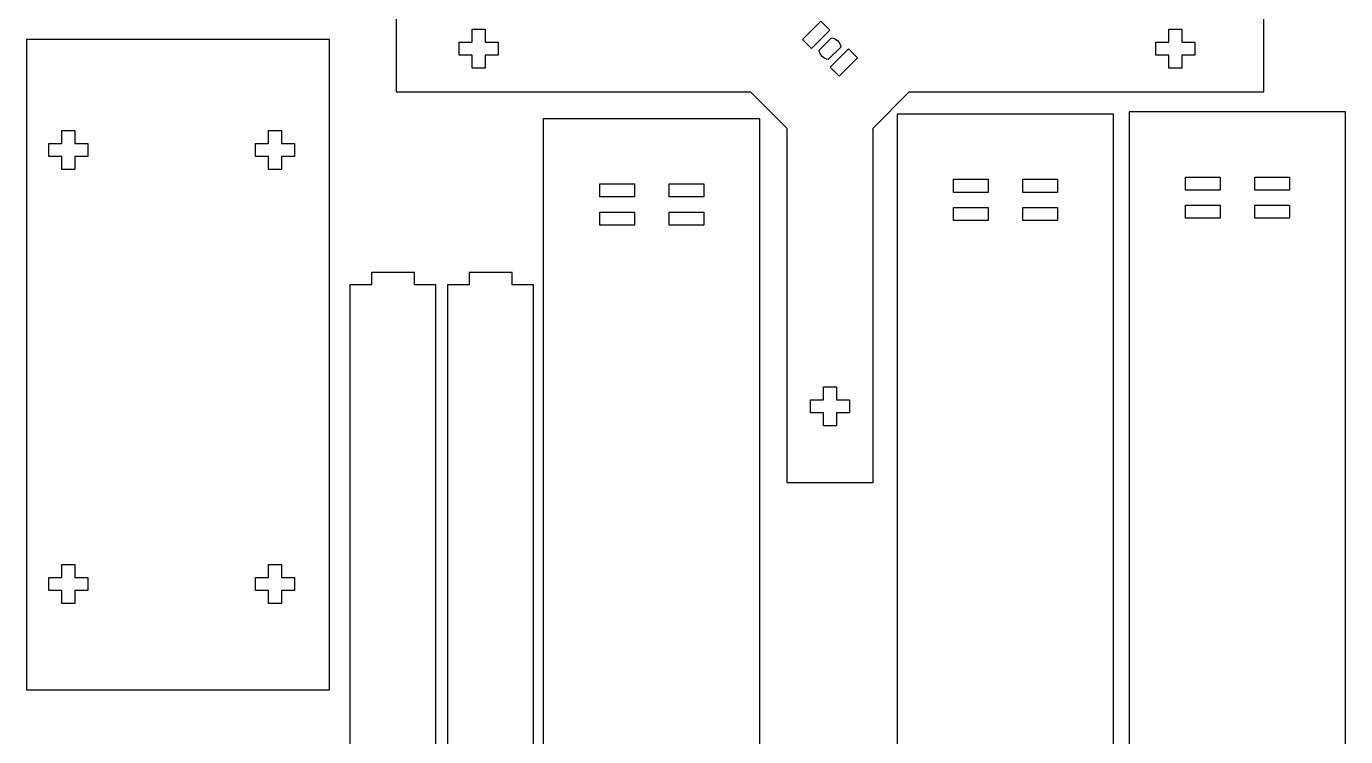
# Model space of a CAD drawing. Extents: x 54 to 786, y 111 to 996.
# Drawn here: x 55.1 to 359, y 394.4 to 558 of the extents above; entities that cross this region are included whole.
import ezdxf

# ---------------------------------------------------------------- set-up
doc = ezdxf.new("R2010")
doc.units = 0
doc.layers.add('Calque_1', color=7, linetype='CONTINUOUS')

msp = doc.modelspace()

# ---------------------------------------------------------------- linework, layer by layer
at = {"layer": 'Calque_1', "color": 1}
for p, q in [((140.279809, 562.761574), (140.279809, 542.857897)), ((340.183889, 542.857897), (340.183889, 562.761574)), ((157.799668, 557.29732), (160.77468, 557.29732)), ((157.799668, 554.296972), (157.799668, 557.29732)), ((157.799668, 557.29732), (157.799668, 557.29732)), ((160.77468, 557.29732), (160.77468, 554.296972)), ((233.907166, 554.931046), (238.110527, 559.134402)), ((240.193089, 557.052369), (235.989209, 552.848484)), ((238.110527, 559.134402), (240.193089, 557.052369)), ((318.285491, 557.29732), (321.260492, 557.29732)), ((318.285491, 554.296972), (318.285491, 557.29732)), ((318.285491, 557.29732), (318.285491, 557.29732)), ((321.260492, 557.29732), (321.260492, 554.296972)), ((55.124282, 554.90469), (55.124282, 405.09523)), ((124.93396, 554.90469), (55.124282, 554.90469)), ((124.93396, 405.09523), (124.93396, 554.90469)), ((154.799851, 551.322473), (154.799851, 554.296972)), ((154.799851, 554.296972), (157.799668, 554.296972)), ((160.77468, 554.296972), (163.774496, 554.296972)), ((163.774496, 554.296972), (163.774496, 551.322473)), ((235.989209, 552.848484), (233.907166, 554.931046)), ((237.725537, 552.437136), (240.604431, 555.316041)), ((242.738669, 553.181806), (239.859259, 550.302901)), ((240.604431, 555.316041), (240.604431, 555.316041)), ((315.285672, 551.322473), (315.285672, 554.296972)), ((315.285672, 554.296972), (318.285491, 554.296972)), ((321.260492, 554.296972), (324.260312, 554.296972)), ((324.260312, 554.296972), (324.260312, 551.322473)), ((157.799668, 551.322473), (154.799851, 551.322473)), ((157.799668, 548.322151), (157.799668, 551.322473)), ((163.774496, 551.322473), (160.77468, 551.322473)), ((160.77468, 551.322473), (160.77468, 548.322151)), ((240.27112, 548.566573), (244.474997, 552.770458)), ((246.55704, 550.687896), (242.353679, 546.48454)), ((244.474997, 552.770458), (246.55704, 550.687896)), ((244.474997, 552.770458), (244.474997, 552.770458)), ((318.285491, 551.322473), (315.285672, 551.322473)), ((318.285491, 548.322151), (318.285491, 551.322473)), ((324.260312, 551.322473), (321.260492, 551.322473)), ((321.260492, 551.322473), (321.260492, 548.322151)), ((160.77468, 548.322151), (157.799668, 548.322151)), ((242.353679, 546.48454), (240.27112, 548.566573)), ((321.260492, 548.322151), (318.285491, 548.322151)), ((140.279809, 542.857897), (221.955442, 542.857897)), ((221.955442, 542.857897), (230.279998, 534.533338)), ((250.183692, 534.532306), (258.508767, 542.857897)), ((258.508767, 542.857897), (340.183889, 542.857897)), ((309.13171, 538.25066), (309.13171, 138.35571)), ((359.02634, 538.25066), (309.13171, 538.25066)), ((359.02634, 138.35571), (359.02634, 538.25066)), ((174.19421, 536.66315), (174.19421, 136.7682)), ((224.08883, 536.66315), (174.19421, 536.66315)), ((224.08883, 136.7682), (224.08883, 536.66315)), ((255.6859, 537.72149), (255.6859, 137.82654)), ((305.58053, 537.72149), (255.6859, 537.72149)), ((305.58053, 137.82654), (305.58053, 537.72149)), ((63.30156, 533.98348), (66.26882, 533.98348)), ((63.30156, 530.98366), (63.30156, 533.98348)), ((66.26882, 533.98348), (66.26882, 530.98366)), ((110.92655, 533.98348), (113.89381, 533.98348)), ((110.92655, 530.98366), (110.92655, 533.98348)), ((113.89381, 533.98348), (113.89381, 530.98366)), ((230.279998, 534.533338), (230.279998, 452.857681)), ((250.183692, 452.857681), (250.183692, 534.532306)), ((60.301744, 528.01694), (60.301744, 530.98366)), ((60.301744, 530.98366), (63.30156, 530.98366)), ((66.26882, 530.98366), (69.268637, 530.98366)), ((69.268637, 530.98366), (69.268637, 528.01694)), ((107.92673, 528.01694), (107.92673, 530.98366)), ((107.92673, 530.98366), (110.92655, 530.98366)), ((113.89381, 530.98366), (116.89362, 530.98366)), ((116.89362, 530.98366), (116.89362, 528.01694)), ((63.30156, 528.01694), (60.301744, 528.01694)), ((63.30156, 525.01659), (63.30156, 528.01694)), ((69.268637, 528.01694), (66.26882, 528.01694)), ((66.26882, 528.01694), (66.26882, 525.01659)), ((110.92655, 528.01694), (107.92673, 528.01694)), ((110.92655, 525.01659), (110.92655, 528.01694)), ((116.89362, 528.01694), (113.89381, 528.01694)), ((113.89381, 528.01694), (113.89381, 525.01659)), ((66.26882, 525.01659), (63.30156, 525.01659)), ((113.89381, 525.01659), (110.92655, 525.01659)), ((268.68303, 522.72454), (276.68308, 522.72454)), ((268.68303, 519.72422), (268.68303, 522.72454)), ((276.68308, 522.72454), (276.68308, 519.72422)), ((284.6831, 522.72454), (292.68312, 522.72454)), ((284.6831, 519.72422), (284.6831, 522.72454)), ((292.68312, 522.72454), (292.68312, 519.72422)), ((322.12884, 523.2537), (330.12889, 523.2537)), ((322.12884, 520.25338), (322.12884, 523.2537)), ((330.12889, 523.2537), (330.12889, 520.25338)), ((338.12891, 523.2537), (346.12893, 523.2537)), ((338.12891, 520.25338), (338.12891, 523.2537)), ((346.12893, 523.2537), (346.12893, 520.25338)), ((187.19134, 521.6662), (195.19139, 521.6662)), ((187.19134, 518.66588), (187.19134, 521.6662)), ((195.19139, 521.6662), (195.19139, 518.66588)), ((203.19141, 521.6662), (211.19143, 521.6662)), ((203.19141, 518.66588), (203.19141, 521.6662)), ((211.19143, 521.6662), (211.19143, 518.66588)), ((276.68308, 519.72422), (268.68303, 519.72422)), ((292.68312, 519.72422), (284.6831, 519.72422)), ((330.12889, 520.25338), (322.12884, 520.25338)), ((346.12893, 520.25338), (338.12891, 520.25338)), ((195.19139, 518.66588), (187.19134, 518.66588)), ((211.19143, 518.66588), (203.19141, 518.66588)), ((322.12884, 516.75388), (330.12889, 516.75388)), ((322.12884, 513.75356), (322.12884, 516.75388)), ((330.12889, 516.75388), (330.12889, 513.75356)), ((338.12891, 516.75388), (346.12893, 516.75388)), ((338.12891, 513.75356), (338.12891, 516.75388)), ((346.12893, 516.75388), (346.12893, 513.75356)), ((187.19134, 515.1664), (195.19139, 515.1664)), ((187.19134, 512.16607), (187.19134, 515.1664)), ((195.19139, 515.1664), (195.19139, 512.16607)), ((203.19141, 515.1664), (211.19143, 515.1664)), ((203.19141, 512.16607), (203.19141, 515.1664)), ((211.19143, 515.1664), (211.19143, 512.16607)), ((268.68303, 516.22472), (276.68308, 516.22472)), ((268.68303, 513.22439), (268.68303, 516.22472)), ((276.68308, 516.22472), (276.68308, 513.22439)), ((284.6831, 516.22472), (292.68312, 516.22472)), ((284.6831, 513.22439), (284.6831, 516.22472)), ((292.68312, 516.22472), (292.68312, 513.22439)), ((330.12889, 513.75356), (322.12884, 513.75356)), ((346.12893, 513.75356), (338.12891, 513.75356)), ((195.19139, 512.16607), (187.19134, 512.16607)), ((211.19143, 512.16607), (203.19141, 512.16607)), ((276.68308, 513.22439), (268.68303, 513.22439)), ((292.68312, 513.22439), (284.6831, 513.22439)), ((134.60383, 498.40702), (129.63409, 498.40702)), ((129.63409, 498.40702), (129.63409, 141.55686)), ((134.60383, 501.23735), (134.60383, 498.40702)), ((144.51432, 501.23735), (134.60383, 501.23735)), ((144.51432, 498.40702), (144.51432, 501.23735)), ((149.48404, 498.40702), (144.51432, 498.40702)), ((149.48404, 141.55686), (149.48404, 498.40702)), ((157.09962, 498.40702), (152.12989, 498.40702)), ((152.12989, 498.40702), (152.12989, 141.55686)), ((157.09962, 501.23735), (157.09962, 498.40702)), ((167.01014, 501.23735), (157.09962, 501.23735)), ((167.01014, 498.40702), (167.01014, 501.23735)), ((171.97986, 498.40702), (167.01014, 498.40702)), ((171.97986, 141.55686), (171.97986, 498.40702)), ((238.74408, 474.939038), (241.719092, 474.939038)), ((238.74408, 471.93869), (238.74408, 474.939038)), ((238.74408, 474.939038), (238.74408, 474.939038)), ((241.719092, 474.939038), (241.719092, 471.93869)), ((235.744263, 468.964191), (235.744263, 471.93869)), ((235.744263, 471.93869), (238.74408, 471.93869)), ((241.719092, 471.93869), (244.718911, 471.93869)), ((244.718911, 471.93869), (244.718911, 468.964191)), ((238.74408, 468.964191), (235.744263, 468.964191)), ((238.74408, 465.963869), (238.74408, 468.964191)), ((244.718911, 468.964191), (241.719092, 468.964191)), ((241.719092, 468.964191), (241.719092, 465.963869)), ((241.719092, 465.963869), (238.74408, 465.963869)), ((230.279998, 452.857681), (250.183692, 452.857681)), ((63.30156, 433.98339), (66.26882, 433.98339)), ((63.30156, 430.98357), (63.30156, 433.98339)), ((66.26882, 433.98339), (66.26882, 430.98357)), ((110.92655, 433.98339), (113.89381, 433.98339)), ((110.92655, 430.98357), (110.92655, 433.98339)), ((113.89381, 433.98339), (113.89381, 430.98357)), ((60.301744, 428.01683), (60.301744, 430.98357)), ((60.301744, 430.98357), (63.30156, 430.98357)), ((66.26882, 430.98357), (69.268637, 430.98357)), ((69.268637, 430.98357), (69.268637, 428.01683)), ((107.92673, 428.01683), (107.92673, 430.98357)), ((107.92673, 430.98357), (110.92655, 430.98357)), ((113.89381, 430.98357), (116.89362, 430.98357)), ((116.89362, 430.98357), (116.89362, 428.01683)), ((63.30156, 428.01683), (60.301744, 428.01683)), ((63.30156, 425.0165), (63.30156, 428.01683)), ((69.268637, 428.01683), (66.26882, 428.01683)), ((66.26882, 428.01683), (66.26882, 425.0165)), ((110.92655, 428.01683), (107.92673, 428.01683)), ((110.92655, 425.0165), (110.92655, 428.01683)), ((116.89362, 428.01683), (113.89381, 428.01683)), ((113.89381, 428.01683), (113.89381, 425.0165)), ((66.26882, 425.0165), (63.30156, 425.0165)), ((113.89381, 425.0165), (110.92655, 425.0165)), ((55.124282, 405.09523), (124.93396, 405.09523))]:
    msp.add_line(p, q, dxfattribs=at)
for points in [[(240.604431, 555.316041), (241.142314, 555.236762), (241.640495, 554.986768), (242.025535, 554.602909)], [(242.025535, 554.602909), (242.409394, 554.21787), (242.65939, 553.719689), (242.738669, 553.181806)], [(238.438155, 551.016033), (238.054485, 551.401143), (237.804674, 551.899316), (237.725537, 552.437136)], [(239.859259, 550.302901), (239.321376, 550.38218), (238.823195, 550.632174), (238.438155, 551.016033)]]:
    msp.add_open_spline(points, degree=3, dxfattribs=at)

doc.saveas('drawing.dxf')
